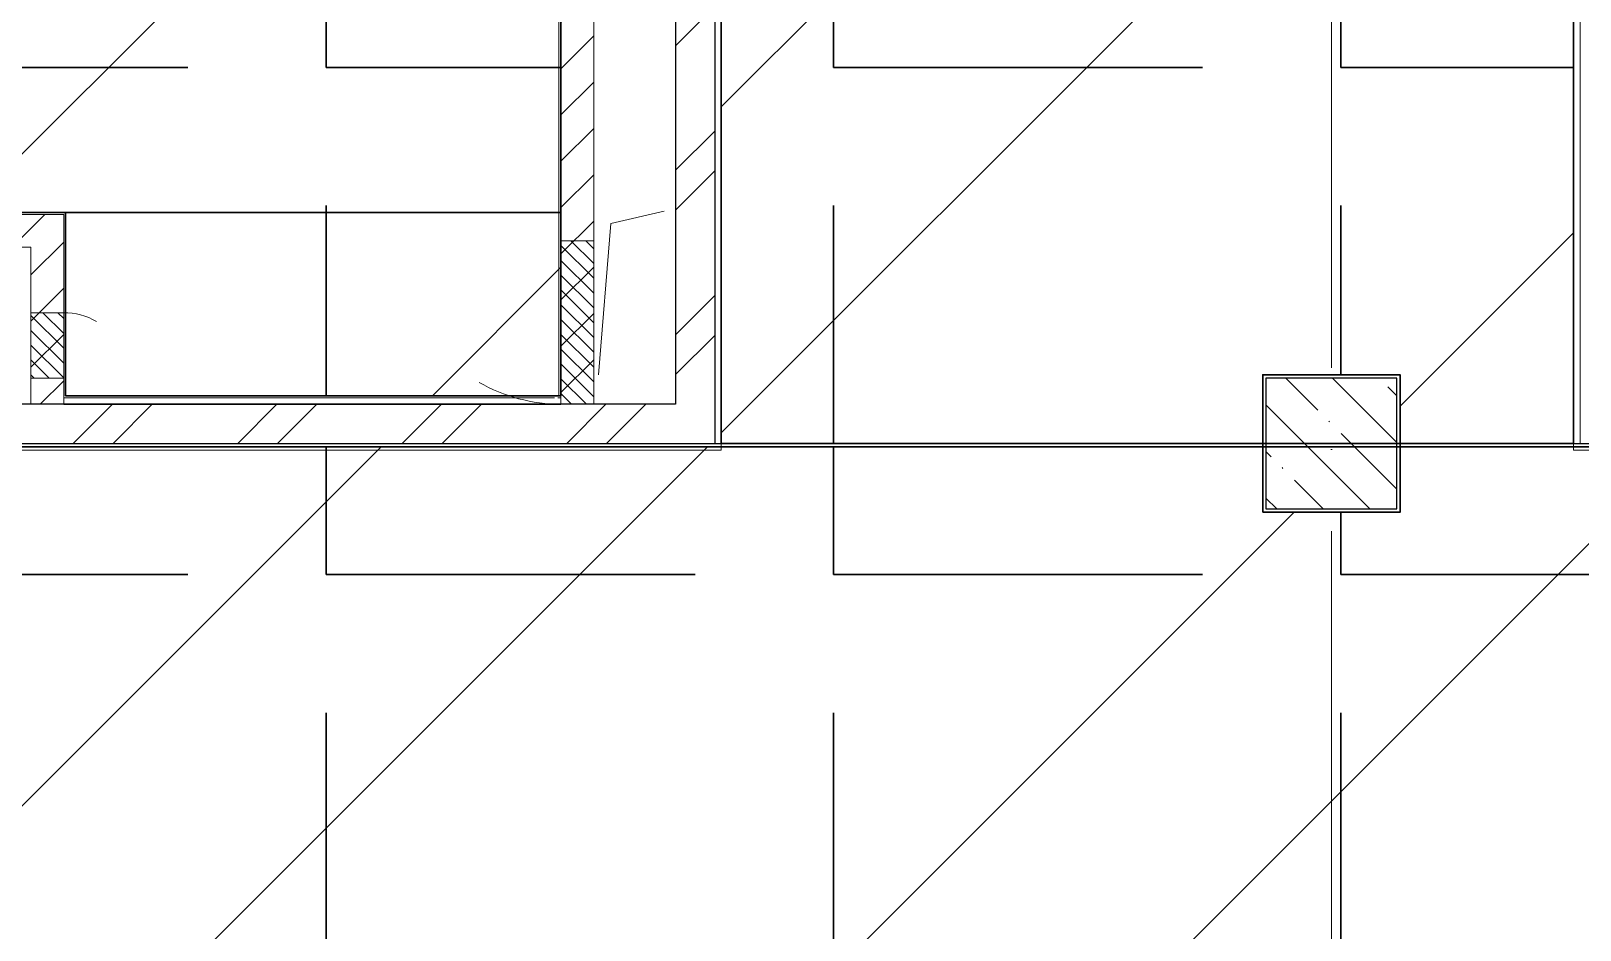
# Model space of a CAD drawing. Header units: millimetres. Extents: x -68946 to 690821, y -552984 to 293768.
# Drawn here: x 59575 to 64310, y 53187 to 55936 of the extents above; entities that cross this region are included whole.
import ezdxf

# ---------------------------------------------------------------- set-up
doc = ezdxf.new("R2010")
doc.units = ezdxf.units.MM
doc.linetypes.add('ADSK_Линия сетки', pattern=[2500, 2000, -250, 0, -250])
for name, color, linetype, lineweight in [('0) блоки', 250, 'Continuous', 25), ('1.1) Стяжка 5 вып.', 30, 'Continuous', 30), ('1.2) Тепло-звук изол. + пленка 5 вып.', 200, 'Continuous', 30), ('A-DETL-GENF-OTLN', 250, 'Continuous', 5), ('A-DOOR-____-MCUT', 250, 'Continuous', 5), ('A-DOOR-____-OTLN', 250, 'Continuous', 5), ('A-GLAZ-____-OTLN', 250, 'Continuous', 5), ('A-WALL-____-MCUT', 250, 'Continuous', 13), ('A-WALL-____-PATT', 250, 'Continuous', 13), ('A-WALL-FNSH-MCUT', 250, 'Continuous', 13), ('S-COLS-____-MCUT', 250, 'Continuous', 25), ('S-COLS-____-OTLN', 250, 'Continuous', 9), ('S-GRID-____-OTLN', 250, 'Continuous', 9)]:
    doc.layers.add(name, color=color, linetype=linetype, lineweight=lineweight)
pattern_1 = [(45, (0, 0), (-251.4472, 251.4472), []), (45, (0, 381), (-251.4472, 251.4472), [])]
pattern_2 = [(45, (0, 0), (-70.71068, 70.71068), [])]
pattern_3 = [(45, (125, 0), (-22.6274, 22.6274), [])]
pattern_4 = [(0, (0, 0), (0, 1550.67), [1127.76, -422.91]), (90, (0, 0), (-1550.67, 9e-14), [1127.76, -422.91])]

# ---------------------------------------------------------------- blocks, each defined once
blk = doc.blocks.new('BSC_Колонна _Прямоугольная - 400x400-V20-Кладочный план на отм_ 0_000_ Секция 1_')
at = {"layer": 'S-COLS-____-OTLN', "lineweight": 5}
h = blk.add_hatch(dxfattribs=at)
h.set_pattern_fill('FP_27', color=256, style=0, pattern_type=2)
h.set_pattern_definition([(135, (-63549.98, -54675), (-142.5619, -142.5619), []), (135, (-63407.42, -54675), (-142.5619, -142.5619), [252.016, -50.403, 3.353, -47.05])])
h.paths.add_polyline_path([(-200, -200), (200, -200), (200, 200), (-200, 200)])
at = {"layer": 'S-COLS-____-MCUT'}
for p, q in [((200, 200), (-200, 200)), ((-200, 200), (-200, -200)), ((200, -200), (200, 200)), ((-200, -200), (200, -200))]:
    blk.add_line(p, q, dxfattribs=at)
blk = doc.blocks.new('_Wn_-As_OpeningMEP_floor__Rectangular - _Wn_-As_OpeningMEP_floor__Rectangular-32466846-Кладочный план на отм_ 0_000_ Секция 1_')
at = {"layer": 'A-DETL-GENF-OTLN'}
for p, q in [((-62.2, 262.2), (100, 300)), ((-100, -200), (-62.2, 262.2))]:
    blk.add_line(p, q, dxfattribs=at)
blk = doc.blocks.new('АР_Люк - ЛРС_ВК_200х200_внутренний_RAL 9006-42718871-Кладочный план на отм_ 0_000_ Секция 1_')
at = {"layer": 'A-DOOR-____-OTLN'}
h = blk.add_hatch(dxfattribs=at)
h.set_pattern_fill('FP_29', color=256, style=0, pattern_type=2)
h.set_pattern_definition(pattern_3)
h.paths.add_polyline_path([(225, -50), (225, 50), (25, 50), (25, -50)])
at = {"layer": 'A-DETL-GENF-OTLN', "lineweight": 9}
for p, q in [((225, 50), (25, 50)), ((25, 50), (25, -50)), ((225, -50), (225, 50)), ((25, -50), (225, -50))]:
    blk.add_line(p, q, dxfattribs=at)
at = {"layer": 'A-DOOR-____-MCUT'}
blk.add_arc((225, 50), 200, 150, 180, dxfattribs=at)
blk = doc.blocks.new('АР_Люк - ЛРС_ВК_500х400_наружный_NCS S 1000-N-42722041-Кладочный план на отм_ 0_000_ Секция 1_')
at = {"layer": 'A-DOOR-____-OTLN'}
h = blk.add_hatch(dxfattribs=at)
h.set_pattern_fill('FP_29', color=256, style=0, pattern_type=2)
h.set_pattern_definition(pattern_3)
h.paths.add_polyline_path([(375, 50), (-125, 50), (-125, -50), (375, -50)])
at = {"layer": 'A-DETL-GENF-OTLN', "lineweight": 9}
for p, q in [((375, 50), (-125, 50)), ((-125, 50), (-125, -50)), ((375, -50), (375, 50)), ((-125, -50), (375, -50))]:
    blk.add_line(p, q, dxfattribs=at)
at = {"layer": 'A-DOOR-____-MCUT'}
blk.add_arc((375, 50), 500, 150, 180, dxfattribs=at)

msp = doc.modelspace()

# ---------------------------------------------------------------- hatches: boundary and pattern name
at = {"layer": '0) блоки'}
h = msp.add_hatch(dxfattribs=at)
h.set_pattern_fill('FP_2', color=256, style=0, pattern_type=2)
h.set_pattern_definition(pattern_1)
h.paths.add_polyline_path([(61665, 54795.0006), (61665, 57010), (61545, 57010), (61545, 54795.0006)])
h.paths.add_polyline_path([(61545, 58110), (61665, 58110), (61665, 58375.0118), (61545, 58375.012), (61545, 58145.0006)])
h = msp.add_hatch(dxfattribs=at)
h.set_pattern_fill('FP_2', color=256, style=0, pattern_type=2)
h.set_pattern_definition(pattern_1)
h.paths.add_polyline_path([(61195, 54675.0006), (61665, 54675.0006), (61665, 54795.0006), (59249.9781, 54795.0006), (59249.9781, 54675.0006), (60505.0647, 54675.0006)])
h.paths.add_polyline_path([(58849.9781, 54675.0006), (58849.9781, 54795.0006), (54749.9781, 54795.0006), (54749.9781, 54675.0006), (58306.0176, 54675.0006)])
at = {"layer": '1.1) Стяжка 5 вып.', "lineweight": 30, "true_color": 0xf26722}
h = msp.add_hatch(dxfattribs=at)
h.set_pattern_fill('ANSI32', color=30, scale=222)
h.paths.add_polyline_path([(61195, 58349), (55181, 58349), (55181, 55381.0006), (61195, 55381.0006)])
h = msp.add_hatch(dxfattribs=at)
h.set_pattern_fill('ANSI32', color=30, scale=222)
h.paths.add_polyline_path([(64290, 57115.0006), (63329.9781, 57115.0006), (63329.9781, 58157.0006), (63011.9491, 58157.0006), (63011.9491, 58355), (61685, 58355), (61685, 54675.0006), (63340.01, 54675.0006), (63340.01, 54885), (63760.01, 54885), (63760.01, 54675.0006), (64290, 54675.0006)])
h = msp.add_hatch(dxfattribs=at)
h.set_pattern_fill('ANSI32', color=30, scale=222)
h.paths.add_polyline_path([(61195, 55381.0006), (59681.0005, 55381.0006), (59681.0005, 54821.0006), (61195, 54821.0006)])
h = msp.add_hatch(dxfattribs=at)
h.set_pattern_fill('ANSI32', color=30, scale=222)
h.paths.add_polyline_path([(69050, 54665.0006), (63760.01, 54665.0006), (63760.01, 54465), (63340.01, 54465), (63340.01, 54665.0006), (50059.9781, 54665.0006), (50059.9781, 54465), (49640, 54465), (49640, 54665.0006), (45760, 54665.0006), (45760, 54465), (45340, 54465), (45340, 54665.0006), (41260, 54665.0006), (41260, 54465), (40840, 54465), (40840, 54665.0006), (36359.9781, 54665.0006), (36359.9781, 54465), (35938.1957, 54465), (35938.1957, 54665.0006), (32655, 54665.0006), (237.9781, 54665.0006), (237.9781, 51375), (69050, 51375)])
at = {"layer": '1.2) Тепло-звук изол. + пленка 5 вып.', "lineweight": 30}
h = msp.add_hatch(dxfattribs=at)
h.set_pattern_fill('ANGLE', color=256, scale=222)
h.set_pattern_definition(pattern_4)
h.paths.add_polyline_path([(61195, 58349), (55181, 58349), (55181, 55381.0006), (61195, 55381.0006)])
h = msp.add_hatch(dxfattribs=at)
h.set_pattern_fill('ANGLE', color=256, scale=222)
h.set_pattern_definition(pattern_4)
h.paths.add_polyline_path([(64290, 57115.0006), (63329.9781, 57115.0006), (63329.9781, 58157.0006), (63011.9491, 58157.0006), (63011.9491, 58355), (61685, 58355), (61685, 54675.0006), (63340.01, 54675.0006), (63340.01, 54885), (63760.01, 54885), (63760.01, 54675.0006), (64290, 54675.0006)])
h = msp.add_hatch(dxfattribs=at)
h.set_pattern_fill('ANGLE', color=256, scale=222)
h.set_pattern_definition(pattern_4)
h.paths.add_polyline_path([(61195, 55381.0006), (59681.0005, 55381.0006), (59681.0005, 54821.0006), (61195, 54821.0006)])
h = msp.add_hatch(dxfattribs=at)
h.set_pattern_fill('ANGLE', color=256, scale=222)
h.set_pattern_definition(pattern_4)
h.paths.add_polyline_path([(69050, 54665.0006), (63760.01, 54665.0006), (63760.01, 54465), (63340.01, 54465), (63340.01, 54665.0006), (50059.9781, 54665.0006), (50059.9781, 54465), (49640, 54465), (49640, 54665.0006), (45760, 54665.0006), (45760, 54465), (45340, 54465), (45340, 54665.0006), (41260, 54665.0006), (41260, 54465), (40840, 54465), (40840, 54665.0006), (36359.9781, 54665.0006), (36359.9781, 54465), (35938.1957, 54465), (35938.1957, 54665.0006), (32655, 54665.0006), (237.9781, 54665.0006), (237.9781, 51375), (69050, 51375)])
at = {"layer": 'A-WALL-____-PATT', "lineweight": 15}
h = msp.add_hatch(dxfattribs=at)
h.set_pattern_fill('FP_6', color=256, style=0, pattern_type=2)
h.set_pattern_definition(pattern_2)
h.paths.add_polyline_path([(61195, 54795.0006), (61295, 54795.0006), (61295, 56845.0006), (61195, 56845.0006), (61195, 55295.0006)])
h = msp.add_hatch(dxfattribs=at)
h.set_pattern_fill('FP_6', color=256, style=0, pattern_type=2)
h.set_pattern_definition(pattern_2)
h.paths.add_polyline_path([(54575, 55275.0006), (59575.0005, 55275.0006), (59575.0005, 55375.0006), (54575, 55375.0006)])
h = msp.add_hatch(dxfattribs=at)
h.set_pattern_fill('FP_6', color=256, style=0, pattern_type=2)
h.set_pattern_definition(pattern_2)
h.paths.add_polyline_path([(59575.0005, 54795.0006), (59675.0005, 54795.0006), (59675.0005, 55375.0006), (59575.0005, 55375.0006), (59575.0005, 54875.0006)])

# ---------------------------------------------------------------- linework, layer by layer
at = {"linetype": 'ADSK_Линия сетки'}
msp.add_line((-3569.5512, 54675.0006), (72376.0288, 54675.0006), dxfattribs=at)
at = {"layer": '0) блоки'}
for p, q in [((61665, 57010), (61665, 54675.0006)), ((61545, 56951.0006), (61545, 54795.0006)), ((61545, 54795.0006), (59249.9781, 54795.0006)), ((59675.0005, 54795.0006), (61195, 54795.0006)), ((59249.9781, 54675.0006), (61665, 54675.0006))]:
    msp.add_line(p, q, dxfattribs=at)
at = {"layer": '1.1) Стяжка 5 вып.', "lineweight": 30}
for points in [[(55181, 58349), (61195, 58349), (61195, 55381.0006), (55181, 55381.0006)], [(61685, 58355), (64290, 58355), (64290, 54675.0006), (61685, 54675.0006)], [(61195, 55381.0006), (59681.0005, 55381.0006), (59681.0005, 54821.0006), (61195, 54821.0006)], [(63340.01, 54465), (63760.01, 54465), (63760.01, 54885), (63340.01, 54885)], [(237.9781, 54665.0006), (69050, 54665.0006), (69050, 51375), (237.9781, 51375)]]:
    msp.add_lwpolyline(points, close=True, dxfattribs=at)
at = {"layer": 'A-WALL-____-MCUT', "lineweight": 15}
for p, q in [((64310, 57135.0006), (64310, 54675.0006)), ((61189, 56951.0006), (61189, 54821.0006)), ((61195, 54815.0006), (61195, 56945.0006)), ((61295, 54795.0006), (61295, 56845.0006)), ((55175, 55375.0006), (59675.0005, 55375.0006)), ((59681.0005, 55381.0006), (55181, 55381.0006)), ((59675.0005, 55375.0006), (59675.0005, 54815.0006)), ((59681.0005, 54821.0006), (59681.0005, 55381.0006)), ((54575, 55275.0006), (59575.0005, 55275.0006)), ((59575.0005, 55275.0006), (59575.0005, 54795.0006)), ((59675.0005, 54815.0006), (59675.0005, 54795.0006)), ((61175, 54815.0006), (59675.0005, 54815.0006)), ((61175, 54821.0006), (59681.0005, 54821.0006)), ((61189, 54821.0006), (61185, 54821.0006)), ((61195, 54815.0006), (61185, 54815.0006)), ((61195, 54795.0006), (61195, 54815.0006)), ((64820, 54675.0006), (64310, 54675.0006))]:
    msp.add_line(p, q, dxfattribs=at)
at = {"layer": 'A-WALL-FNSH-MCUT', "lineweight": 15}
for p, q in [((64290, 57135.0006), (64290, 54655.0006)), ((61685, 54655.0006), (61685, 57010)), ((63760.01, 54885), (63340.01, 54885)), ((63340.01, 54885), (63340.01, 54465)), ((63760.01, 54465), (63760.01, 54885)), ((59260, 54655.0006), (61685, 54655.0006)), ((64290, 54655.0006), (64820, 54655.0006)), ((63340.01, 54465), (63760.01, 54465))]:
    msp.add_line(p, q, dxfattribs=at)
at = {"layer": 'S-GRID-____-OTLN', "linetype": 'ADSK_Линия сетки'}
msp.add_line((63550, 39906.0281), (63550, 61202.0051), dxfattribs=at)

# ---------------------------------------------------------------- block references
at = {"layer": 'A-DOOR-____-OTLN'}
for name, p, rotation in [('АР_Люк - ЛРС_ВК_500х400_наружный_NCS S 1000-N-42722041-Кладочный план на отм_ 0_000_ Секция 1_', (61245, 54920.0006), 90), ('АР_Люк - ЛРС_ВК_200х200_внутренний_RAL 9006-42718871-Кладочный план на отм_ 0_000_ Секция 1_', (59625.0005, 55100.0006), 270)]:
    msp.add_blockref(name, p, dxfattribs=dict(at, rotation=rotation))
at = {"layer": 'A-GLAZ-____-OTLN'}
msp.add_blockref('_Wn_-As_OpeningMEP_floor__Rectangular - _Wn_-As_OpeningMEP_floor__Rectangular-32466846-Кладочный план на отм_ 0_000_ Секция 1_', (61409.9743, 55085.0069), dxfattribs=at)
at = {"layer": 'S-COLS-____-OTLN'}
msp.add_blockref('BSC_Колонна _Прямоугольная - 400x400-V20-Кладочный план на отм_ 0_000_ Секция 1_', (63549.9781, 54675), dxfattribs=at)

doc.saveas('drawing.dxf')
